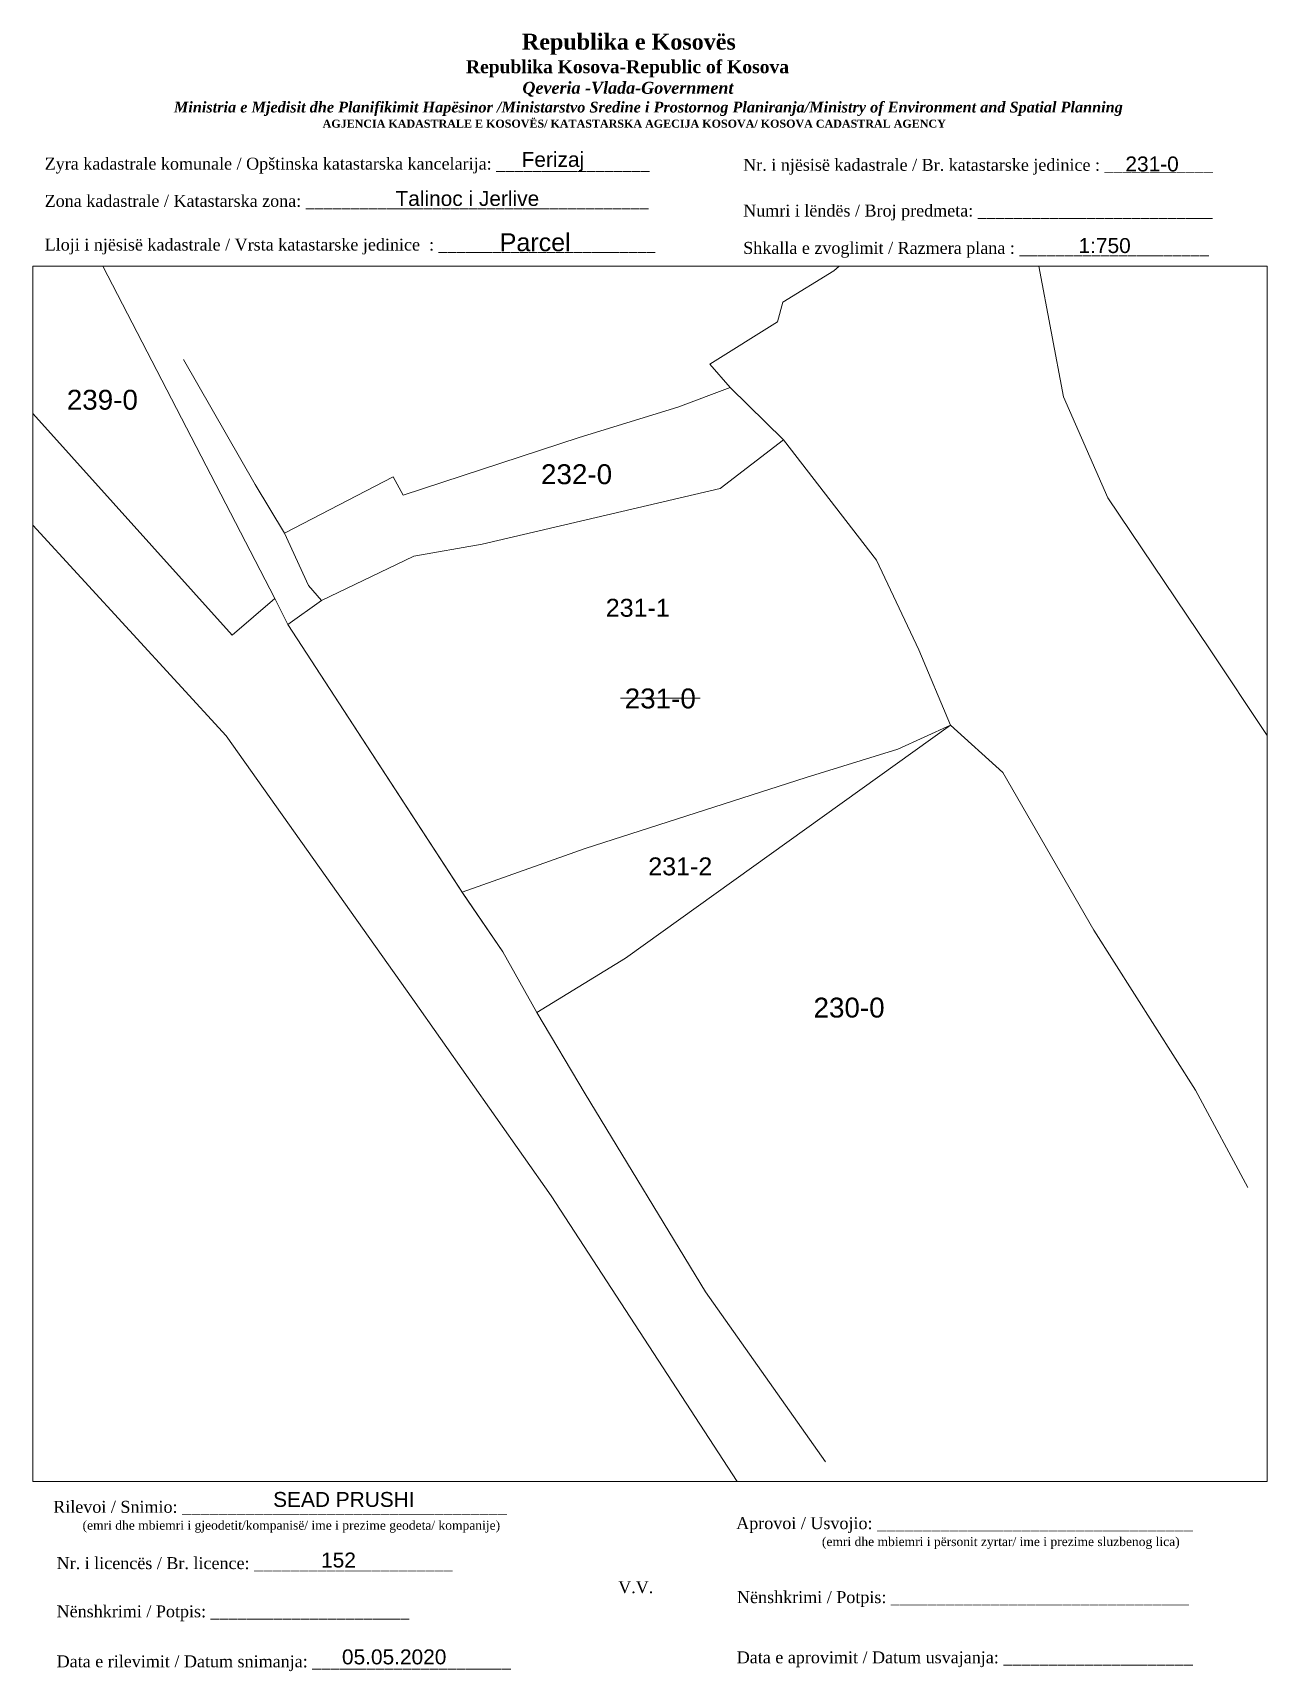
# Paper-space layout 'Manuali' of a CAD drawing. Header units: metres, sheet in millimetres. Extents: x 1 to 208, y 2 to 276.
# The model-space entities are those that its viewports show. They can reach past a viewport. Long polylines and large blocks are cut down to what shows.
import ezdxf
from ezdxf.enums import TextEntityAlignment as Align

# ---------------------------------------------------------------- set-up
doc = ezdxf.new("R2010")
doc.units = ezdxf.units.M
doc.layers.get('0').update_dxf_attribs({"lineweight": 0})
for name, color, linetype, lineweight in [('Korniza e jashtme', 7, 'Continuous', 0), ('Ndarjet', 1, 'Continuous', 0), ('Nr-Kojshi', 254, 'Continuous', 0), ('Nr-Ri', 1, 'Continuous', 0), ('Parc-Kojshi', 254, 'Continuous', 0), ('Pikat Ndarjes', 1, 'Continuous', 0), ('TALINOCJ_RIND_A10_PAR_PARC', 7, 'Continuous', 0), ('TALINOCJ_RIND_PAR_PARCELGE', 7, 'Continuous', 0)]:
    doc.layers.add(name, color=color, linetype=linetype, lineweight=lineweight)
doc.styles.get("Standard").update_dxf_attribs({"font": 'arial.ttf'})

msp = doc.modelspace()

# ---------------------------------------------------------------- linework, layer by layer
at = {"layer": 'Ndarjet', "flags": 128}
for points in [[(7512484.87, 4694469.46), (7512475.51, 4694481.54), (7512469.17, 4694476.63), (7512445.26, 4694471.06), (7512438.38, 4694469.86), (7512429.1, 4694465.38), (7512425.71, 4694462.98), (7512443.24, 4694436.08), (7512455.58, 4694440.49), (7512477.81, 4694447.62), (7512487, 4694450.46), (7512492.3, 4694452.88), (7512489.13, 4694460.44)], [(7512492.3, 4694452.88), (7512487, 4694450.46), (7512477.81, 4694447.62), (7512455.58, 4694440.49), (7512443.24, 4694436.08), (7512447.31, 4694430.08), (7512450.73, 4694423.99), (7512459.63, 4694429.47)]]:
    msp.add_lwpolyline(points, close=True, dxfattribs=at)
msp.add_lwpolyline([(7512492.3, 4694452.88), (7512487, 4694450.46), (7512477.81, 4694447.62), (7512455.58, 4694440.49), (7512443.24, 4694436.08)], dxfattribs=at)
at = {"layer": 'Parc-Kojshi'}
for points in [[(7512405.08, 4694502.94), (7512424.4, 4694465.6), (7512425.71, 4694462.98), (7512429.1, 4694465.38), (7512427.79, 4694466.91), (7512425.38, 4694472.15), (7512422.44, 4694477.06), (7512415.23, 4694489.62)], [(7512486.11, 4694503.14), (7512480.58, 4694498.52), (7512475.45, 4694495.35), (7512474.91, 4694493.39), (7512468.13, 4694489.13), (7512470.16, 4694486.78), (7512475.51, 4694481.54), (7512484.87, 4694469.46), (7512489.13, 4694460.44), (7512492.3, 4694452.88), (7512497.55, 4694448.12), (7512506.69, 4694432.27), (7512516.93, 4694416.18), (7512522.18, 4694406.42)], [(7512542.52, 4694417.72), (7512537.66, 4694425.11), (7512534.62, 4694438.27), (7512528.35, 4694446.06), (7512524.33, 4694451.53), (7512518.33, 4694460.54), (7512508.1, 4694475.72), (7512503.65, 4694485.84), (7512500.61, 4694501.94)], [(7512479.74, 4694378.87), (7512467.67, 4694395.94), (7512455.6, 4694415.82), (7512450.73, 4694423.99), (7512447.31, 4694430.08), (7512443.41, 4694435.81), (7512425.71, 4694462.98), (7512424.4, 4694465.6), (7512420.12, 4694461.9), (7512392.93, 4694492.14)], [(7512397.93, 4694475.32), (7512419.51, 4694451.79), (7512438.29, 4694425.33), (7512452.19, 4694405.57), (7512472.67, 4694374.12)]]:
    msp.add_lwpolyline(points, dxfattribs=at)
msp.add_lwpolyline([(7512469.17, 4694476.63), (7512475.51, 4694481.54), (7512470.16, 4694486.78), (7512464.91, 4694484.82), (7512454.98, 4694481.76), (7512437.29, 4694475.97), (7512436.3, 4694477.83), (7512425.38, 4694472.15), (7512427.79, 4694466.91), (7512429.1, 4694465.38), (7512438.38, 4694469.86), (7512445.26, 4694471.06), (7512469.17, 4694476.63)], close=True, dxfattribs=at)
at = {"layer": 'Pikat Ndarjes'}
msp.add_line((7512459.15, 4694455.58), (7512467.15, 4694455.58), dxfattribs=at)
at = {"layer": 'TALINOCJ_RIND_PAR_PARCELGE', "color": 7, "linetype": 'Continuous'}
msp.add_lwpolyline([(7512492.3, 4694452.88), (7512489.13, 4694460.44), (7512484.87, 4694469.46), (7512475.51, 4694481.54), (7512469.17, 4694476.63), (7512445.26, 4694471.06), (7512438.38, 4694469.86), (7512429.1, 4694465.38), (7512425.71, 4694462.98), (7512443.41, 4694435.81), (7512447.31, 4694430.08), (7512450.73, 4694423.99), (7512459.63, 4694429.47), (7512492.3, 4694452.88)], close=True, dxfattribs=at)

# ---------------------------------------------------------------- texts
at = {"layer": 'Nr-Kojshi'}
for s, p in [('239-0', (7512407.08, 4694485.56)), ('232-0', (7512454.73, 4694478.08)), ('230-0', (7512482.11, 4694424.49))]:
    msp.add_text(s, height=2, dxfattribs=at).set_placement(p, align=Align.MIDDLE_CENTER)
at = {"layer": 'Nr-Ri', "char_height": 1.8, "width": 8.9325, "attachment_point": 2}
for s, insert in [('231-1', (7512460.88, 4694465.56)), ('231-2', (7512465.15, 4694439.58))]:
    msp.add_mtext(s, dxfattribs=dict(at, insert=insert))
at = {"layer": 'TALINOCJ_RIND_A10_PAR_PARC', "color": 7}
msp.add_text('231-0', height=2, dxfattribs=at).set_placement((7512463.14, 4694455.55), align=Align.MIDDLE_CENTER)

psp = doc.layouts.new('Manuali')

# ---------------------------------------------------------------- texts
for s, insert, char_height, width, attachment_point in [('\\pi77.297;{\\fBook Antiqua|b1|i0|c0|p18;\\H1.333x;Republika e Kosovës\\fTimes New Roman|b1|i0|c0|p18;\\P\\pi67.927;\\fBook Antiqua|b1|i0|c0|p18;\\H0.8125x;Republika Kosova-Republic of Kosova\\fTimes New Roman|b1|i0|c0|p18;\\P\\pi77.378;\\fBook Antiqua|b1|i1|c0|p18;\\H0.9233x;Qeveria -Vlada-Government \\P\\pi13.032,l6,t23.033;\\fTimes New Roman|b1|i1|c0|p18;\\H0.9x;Ministria e Mjedisit dhe Planifikimit Hapësinor /Ministarstvo Sredine i Prostornog Planiranja/Ministry of Environment and Spatial Planning\\P\\pi43.931,l0,tz;\\fBook Antiqua|b1|i0|c0|p18;\\H0.7406x;AGJENCIA KADASTRALE E KOSOVËS/ KATASTARSKA AGECIJA KOSOVA/ KOSOVA CADASTRAL AGENCY}', (5.57, 275.89), 2, 191.8237, 1), ('{\\fTimes New Roman|b0|i0|c0|p18;Zyra kadastrale komunale / Opštinska katastarska kancelarija: _________________}', (2.98, 255.14), 2, 100.6873, 1), ('Ferizaj', (88.05, 254.47), 2.5, 9.9735, 5), ('{\\fTimes New Roman|b0|i0|c0|p18;Nr. i njësisë kadastrale / Br. katastarske jedinice : ____________}', (119.91, 254.94), 2, 79.9484, 1), ('231-0', (188.35, 254.07), 2.5, 9.6047, 5), ('Talinoc i Jerlive', (73.73, 248.29), 2.5, 41.1507, 5), ('{\\fTimes New Roman|b0|i0|c0|p18;Zona kadastrale / Katastarska zona: ______________________________________}', (2.98, 248.91), 2, 100.6873, 1), ('{\\fTimes New Roman|b0|i0|c0|p18;Numri i lëndës / Broj predmeta: __________________________}', (119.91, 247.28), 2, 79.9484, 1), ('{\\fTimes New Roman|b0|i0|c0|p18;Lloji i njësisë kadastrale / Vrsta katastarske jedinice  : ________________________}', (2.98, 241.59), 2, 100.6873, 1), ('{\\fArial|b0|i0|c0|p34;Parcel}', (85.09, 240.96), 3, 11.2939, 5), ('1:750', (180.41, 240.41), 2.5, 10.1784, 5), ('{\\fTimes New Roman|b0|i0|c0|p18;Shkalla e zvoglimit / Razmera plana : _____________________}', (119.91, 241.04), 2, 79.9484, 1), ('{\\fTimes New Roman|b0|i0|c0|p18;Rilevoi / Snimio: ____________________________________\\P     \\H0.75x;(emri dhe mbiemri i gjeodetit/kompanisë/ ime i prezime geodeta/ kompanije)}', (42.38, 27.65), 2, 74.7958, 5), ('SEAD PRUSHI', (53.06, 30.53), 2.5, 27.1816, 5), ('{\\fTimes New Roman|b0|i0|c0|p18; Aprovoi / Usvojio: ___________________________________\\P                    \\H0.75x;(emri dhe mbiemri i përsonit zyrtar/ ime i prezime sluzbenog lica)}', (117.98, 27.58), 2, 83.344, 1), ('{\\fTimes New Roman|b0|i0|c0|p18;Nr. i licencës / Br. licence: ______________________\\P                                }', (4.98, 20.89), 2, 83.344, 1), ('152', (52.16, 20.39), 2.5, 5.3971, 5), ('{\\fTimes New Roman|b0|i0|c0|p18;V.V.                                 }', (101.92, 15.84), 2, 5.7076, 5), ('{\\fTimes New Roman|b0|i0|c0|p18; Nënshkrimi / Potpis: _________________________________}', (118.12, 15.2), 2, 83.344, 1), ('{\\fTimes New Roman|b0|i0|c0|p18;Nënshkrimi / Potpis: ______________________\\P                                 }', (4.98, 12.82), 2, 83.344, 1), ('{\\fTimes New Roman|b0|i0|c0|p18;Data e rilevimit / Datum snimanja: ______________________\\P                                 }', (4.98, 4.45), 2, 83.344, 1), ('05.05.2020', (61.48, 4.18), 2.5, 21.186, 5), ('{\\fTimes New Roman|b0|i0|c0|p18; Data e aprovimit / Datum usvajanja: _____________________}', (118.07, 5.12), 2, 83.344, 1)]:
    psp.add_mtext(s, dxfattribs=dict(insert=insert, char_height=char_height, width=width, attachment_point=attachment_point))

# ---------------------------------------------------------------- viewports
at = {"layer": 'Korniza e jashtme', "view_target_point": (370776.43, 310629.57)}
psp.add_viewport(center=(104.31, 135.25), size=(206.65, 203.4046), view_center_point=(7141685.68, 4383808.35), view_height=122.0916, dxfattribs=at)

doc.saveas('drawing.dxf')
